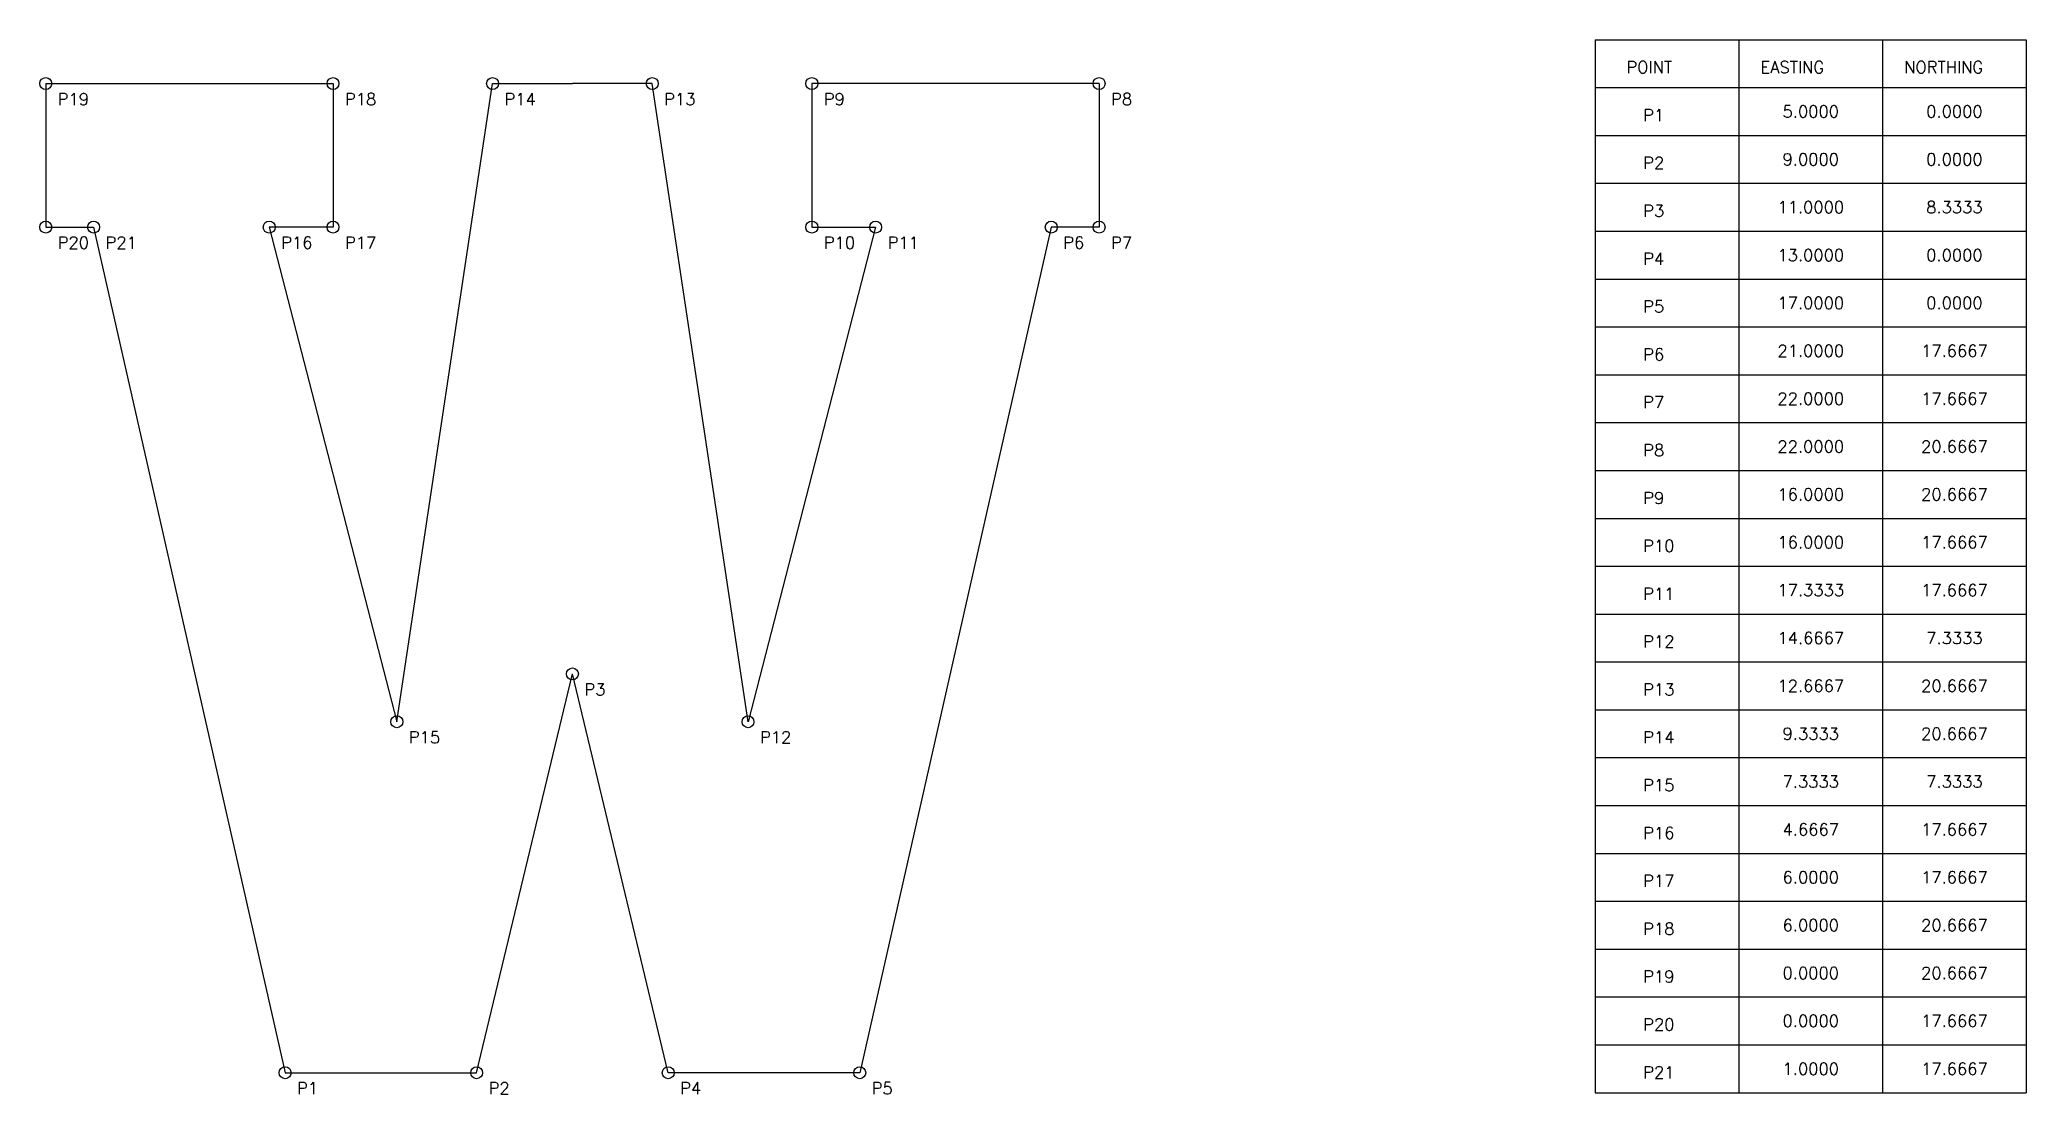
# Model space of a CAD drawing. Header units: inches. Extents: x -0.1 to 41.4, y -0.5 to 21.6.
import ezdxf
from ezdxf.enums import TextEntityAlignment as Align

# ---------------------------------------------------------------- set-up
doc = ezdxf.new("R2010")
doc.units = ezdxf.units.IN
doc.header["$MEASUREMENT"] = 0
doc.layers.add('LETTERE', color=7, linetype='Continuous')
doc.styles.add('romans', font='romans.shx', dxfattribs={"height": 0.25})

msp = doc.modelspace()

# ---------------------------------------------------------------- linework, layer by layer
for p, q in [((32.363, 21.583), (41.363, 21.583)), ((32.363, 21.583), (32.363, 18.583)), ((32.363, 21.583), (32.363, -0.417)), ((35.363, 21.583), (35.363, 18.583)), ((35.363, 21.583), (35.363, -0.417)), ((38.363, 21.583), (38.363, 18.583)), ((38.363, 21.583), (38.363, -0.417)), ((41.363, 21.583), (41.363, 18.583)), ((41.363, 21.583), (41.363, -0.417)), ((32.363, 20.583), (41.363, 20.583)), ((32.363, 19.583), (41.363, 19.583)), ((32.363, 18.583), (41.363, 18.583)), ((32.363, 17.583), (41.363, 17.583)), ((32.363, 16.583), (41.363, 16.583)), ((32.363, 15.583), (41.363, 15.583)), ((32.363, 14.583), (41.363, 14.583)), ((32.363, 13.583), (41.363, 13.583)), ((32.363, 12.583), (41.363, 12.583)), ((32.363, 11.583), (41.363, 11.583)), ((32.363, 10.583), (41.363, 10.583)), ((32.363, 9.583), (41.363, 9.583)), ((32.363, 8.583), (41.363, 8.583)), ((32.363, 7.583), (41.363, 7.583)), ((32.363, 6.583), (41.363, 6.583)), ((32.363, 5.583), (41.363, 5.583)), ((32.363, 4.583), (41.363, 4.583)), ((32.363, 3.583), (41.363, 3.583)), ((32.363, 2.583), (41.363, 2.583)), ((32.363, 1.583), (41.363, 1.583)), ((32.363, 0.583), (41.363, 0.583)), ((32.363, -0.417), (41.363, -0.417))]:
    msp.add_line(p, q)
at = {"color": 3}
for centre in [(0, 20.667), (6, 20.667), (9.333, 20.667), (12.667, 20.667), (16, 20.667), (22, 20.667), (0, 17.667), (1, 17.667), (4.667, 17.667), (6, 17.667), (16, 17.667), (17.333, 17.667), (21, 17.667), (22, 17.667), (11, 8.333), (7.333, 7.333), (14.667, 7.333), (5, 0), (9, 0), (13, 0), (17, 0)]:
    msp.add_circle(centre, 0.125, dxfattribs=at)
at = {"layer": 'LETTERE', "color": 1}
for points in [[(0, 20.667), (6, 20.667), (6, 17.667), (4.667, 17.667), (7.333, 7.333), (9.333, 20.667), (11, 20.667)], [(0, 20.667), (0, 17.667), (1, 17.667), (5, 0), (9, 0), (11, 8.333)], [(22, 20.667), (16, 20.667), (16, 17.667), (17.333, 17.667), (14.667, 7.333), (12.667, 20.667), (11, 20.667)], [(22, 20.667), (22, 17.667), (21, 17.667), (17, 0), (13, 0), (11, 8.333)]]:
    msp.add_lwpolyline(points, dxfattribs=at)

# ---------------------------------------------------------------- texts
at = {"style": 'romans'}
for s, p in [('POINT', (33.013, 20.883)), ('EASTING', (35.813, 20.883)), ('NORTHING', (38.813, 20.883)), ('P19', (0.25, 20.217)), ('P18', (6.25, 20.217)), ('P14', (9.583, 20.217)), ('P13', (12.917, 20.217)), ('P9', (16.25, 20.217)), ('P8', (22.25, 20.217)), ('P1', (33.363, 19.883)), ('P2', (33.363, 18.883)), ('P3', (33.363, 17.883)), ('P20', (0.25, 17.217)), ('P21', (1.25, 17.217)), ('P16', (4.917, 17.217)), ('P17', (6.25, 17.217)), ('P10', (16.25, 17.217)), ('P11', (17.583, 17.217)), ('P6', (21.25, 17.217)), ('P7', (22.25, 17.217)), ('P4', (33.363, 16.883)), ('P5', (33.363, 15.883)), ('P6', (33.363, 14.883)), ('P7', (33.363, 13.883)), ('P8', (33.363, 12.883)), ('P9', (33.363, 11.883)), ('P10', (33.363, 10.883)), ('P11', (33.363, 9.883)), ('P12', (33.363, 8.883)), ('P3', (11.25, 7.883)), ('P13', (33.363, 7.883)), ('P15', (7.583, 6.883)), ('P12', (14.917, 6.883)), ('P14', (33.363, 6.883)), ('P15', (33.363, 5.883)), ('P16', (33.363, 4.883)), ('P17', (33.363, 3.883)), ('P18', (33.363, 2.883)), ('P19', (33.363, 1.883)), ('P20', (33.363, 0.883)), ('P21', (33.363, -0.117)), ('P1', (5.25, -0.45)), ('P2', (9.25, -0.45)), ('P4', (13.25, -0.45)), ('P5', (17.25, -0.45))]:
    msp.add_text(s, height=0.25, dxfattribs=at).set_placement(p)
for s, p in [('5.0000', (36.863, 20.083)), ('0.0000', (39.863, 20.083)), ('9.0000', (36.863, 19.083)), ('0.0000', (39.863, 19.083)), ('11.0000', (36.863, 18.083)), ('8.3333', (39.863, 18.083)), ('13.0000', (36.863, 17.083)), ('0.0000', (39.863, 17.083)), ('17.0000', (36.863, 16.083)), ('0.0000', (39.863, 16.083)), ('21.0000', (36.863, 15.083)), ('17.6667', (39.863, 15.083)), ('22.0000', (36.863, 14.083)), ('17.6667', (39.863, 14.083)), ('22.0000', (36.863, 13.083)), ('20.6667', (39.863, 13.083)), ('16.0000', (36.863, 12.083)), ('20.6667', (39.863, 12.083)), ('16.0000', (36.863, 11.083)), ('17.6667', (39.863, 11.083)), ('17.3333', (36.863, 10.083)), ('17.6667', (39.863, 10.083)), ('14.6667', (36.863, 9.083)), ('7.3333', (39.863, 9.083)), ('12.6667', (36.863, 8.083)), ('20.6667', (39.863, 8.083)), ('9.3333', (36.863, 7.083)), ('20.6667', (39.863, 7.083)), ('7.3333', (36.863, 6.083)), ('7.3333', (39.863, 6.083)), ('4.6667', (36.863, 5.083)), ('17.6667', (39.863, 5.083)), ('6.0000', (36.863, 4.083)), ('17.6667', (39.863, 4.083)), ('6.0000', (36.863, 3.083)), ('20.6667', (39.863, 3.083)), ('0.0000', (36.863, 2.083)), ('20.6667', (39.863, 2.083)), ('0.0000', (36.863, 1.083)), ('17.6667', (39.863, 1.083)), ('1.0000', (36.863, 0.083)), ('17.6667', (39.863, 0.083))]:
    msp.add_text(s, height=0.25, dxfattribs=at).set_placement(p, align=Align.MIDDLE_CENTER)

doc.saveas('drawing.dxf')
